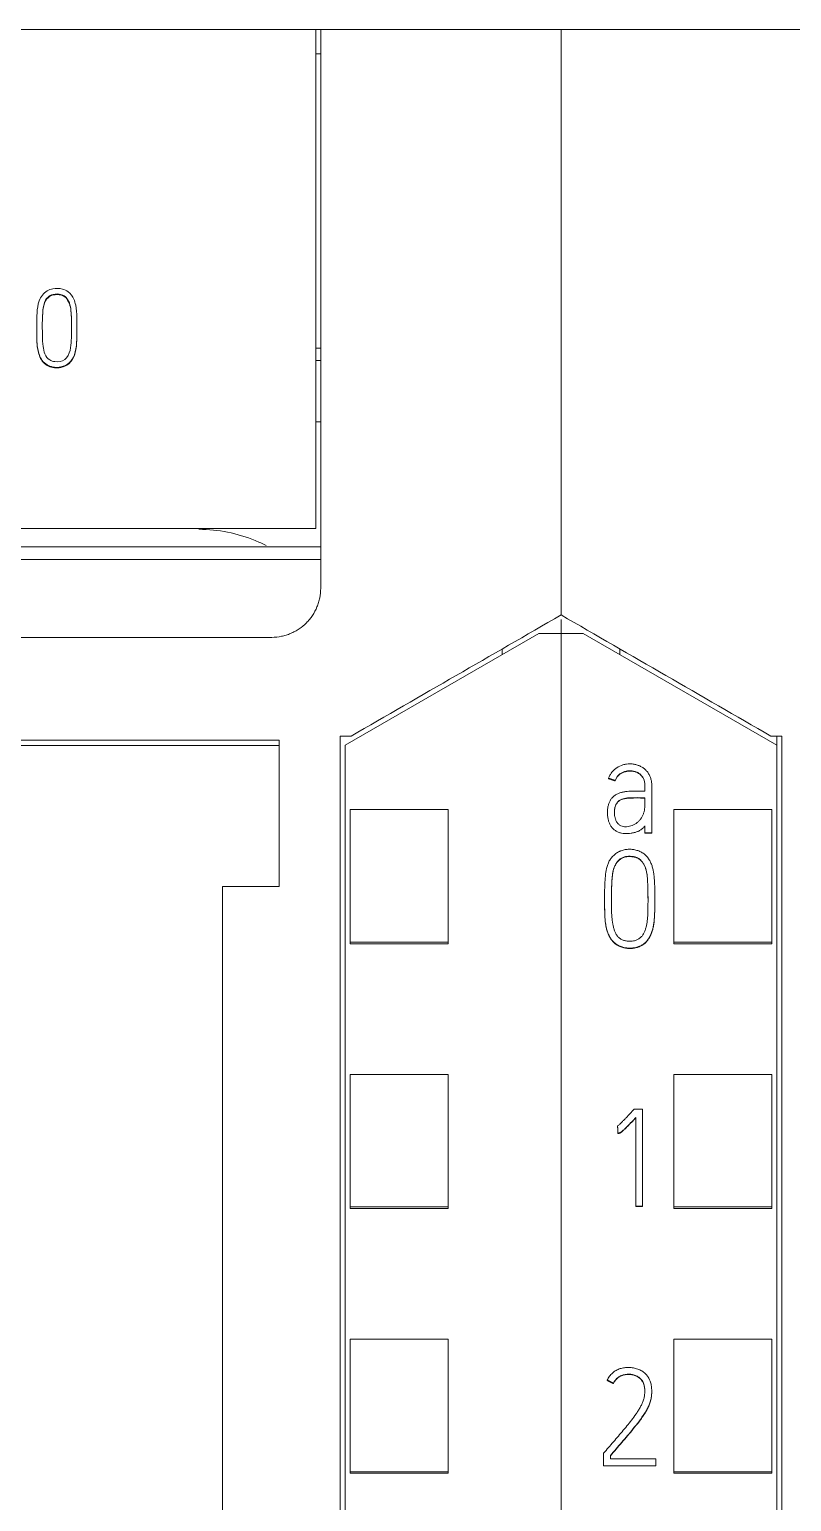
# Model space of a CAD drawing. Header units: millimetres. Extents: x 4137 to 6698, y 1400 to 3585.
# Drawn here: x 6101.41 to 6116.95, y 3342.76 to 3372.79 of the extents above; entities that cross this region are included whole.
import ezdxf

# ---------------------------------------------------------------- set-up
doc = ezdxf.new("R2010")
doc.units = ezdxf.units.MM
doc.layers.add('000-PI-Oprema', color=30, linetype='Continuous', lineweight=5)

msp = doc.modelspace()

# ---------------------------------------------------------------- linework, layer by layer
at = {"color": 0, "linetype": 'ByBlock', "lineweight": 0}
for p, q in [((6107.248, 3372.791), (6082.448, 3372.791)), ((6107.248, 3362.608), (6107.248, 3372.791)), ((6107.248, 3372.791), (6107.348, 3372.791)), ((6112.248, 3372.791), (6107.348, 3372.791)), ((6107.348, 3372.291), (6107.248, 3372.291)), ((6101.559, 3366.762), (6101.559, 3366.75)), ((6102.378, 3366.719), (6102.378, 3366.731)), ((6107.248, 3366.291), (6107.348, 3366.291)), ((6107.248, 3366.041), (6107.348, 3366.041)), ((6112.26, 3365.525), (6112.248, 3365.525)), ((6112.26, 3365.52), (6112.248, 3365.52)), ((6107.248, 3364.786), (6107.348, 3364.786)), ((6112.248, 3363.907), (6112.26, 3363.907)), ((6112.248, 3363.904), (6112.26, 3363.904)), ((6107.248, 3362.608), (6082.448, 3362.608)), ((6107.348, 3362.24), (6082.348, 3362.24)), ((6107.348, 3361.977), (6082.348, 3361.977)), ((6112.248, 3360.727), (6112.248, 3360.472)), ((6083.348, 3360.391), (6106.348, 3360.391)), ((6106.352, 3360.391), (6106.351, 3360.391)), ((6107.848, 3358.191), (6111.798, 3360.472)), ((6112.248, 3360.472), (6111.798, 3360.472)), ((6112.248, 3360.472), (6112.248, 3247.054)), ((6111.048, 3360.039), (6111.048, 3360.156)), ((6106.498, 3358.291), (6098.348, 3358.291)), ((6106.498, 3358.185), (6098.348, 3358.185)), ((6106.498, 3355.311), (6106.498, 3358.291)), ((6107.969, 3358.377), (6107.748, 3358.377)), ((6107.748, 3358.377), (6107.969, 3358.377)), ((6107.848, 3249.376), (6107.848, 3358.191)), ((6107.948, 3354.174), (6107.948, 3356.877)), ((6107.948, 3356.877), (6109.948, 3356.877)), ((6109.948, 3354.174), (6109.948, 3356.877)), ((6106.498, 3355.311), (6105.348, 3355.311)), ((6107.948, 3354.174), (6109.948, 3354.174)), ((6107.948, 3354.14), (6107.948, 3354.174)), ((6107.948, 3354.14), (6109.948, 3354.14)), ((6109.948, 3354.14), (6109.948, 3354.174)), ((6107.948, 3348.772), (6107.948, 3351.476)), ((6107.948, 3351.476), (6109.948, 3351.476)), ((6109.948, 3348.772), (6109.948, 3351.476)), ((6107.948, 3348.74), (6107.948, 3348.772)), ((6107.948, 3348.772), (6109.948, 3348.772)), ((6107.948, 3348.74), (6109.948, 3348.74)), ((6109.948, 3348.74), (6109.948, 3348.772)), ((6107.948, 3343.371), (6107.948, 3346.074)), ((6107.948, 3346.074), (6109.948, 3346.074)), ((6109.948, 3343.371), (6109.948, 3346.074)), ((6107.948, 3343.371), (6109.948, 3343.371)), ((6107.948, 3343.34), (6107.948, 3343.371)), ((6107.948, 3343.34), (6109.948, 3343.34)), ((6109.948, 3343.34), (6109.948, 3343.371))]:
    msp.add_line(p, q, dxfattribs=at)
for points, knots in [([(6107.348, 3361.977), (6107.348, 3364.498), (6107.348, 3368.103), (6107.348, 3371.706), (6107.348, 3372.791)], [0, 0, 0, 0, 0.698854, 1, 1, 1, 1]), ([(6112.248, 3372.791), (6112.248, 3371.706), (6112.248, 3368.101), (6112.248, 3364.119), (6112.248, 3361.222), (6112.248, 3360.847)], [0, 0, 0, 0, 0.272684, 0.906013, 1, 1, 1, 1]), ([(6101.889, 3367.501), (6101.846, 3367.493), (6101.722, 3367.452), (6101.588, 3367.26), (6101.556, 3366.963), (6101.56, 3366.666), (6101.559, 3366.411), (6101.589, 3366.201), (6101.649, 3366.036), (6101.83, 3365.901), (6102.033, 3365.883), (6102.236, 3365.978), (6102.347, 3366.171), (6102.378, 3366.405), (6102.377, 3366.66), (6102.378, 3366.914), (6102.367, 3367.127), (6102.314, 3367.312), (6102.222, 3367.438), (6102.063, 3367.51), (6101.952, 3367.512), (6101.889, 3367.501)], [0, 0, 0, 0, 0.03125, 0.09375, 0.15625, 0.25, 0.3125, 0.34375, 0.40625, 0.4375, 0.5, 0.546875, 0.59375, 0.65625, 0.71875, 0.78125, 0.84375, 0.875, 0.921875, 0.953125, 1, 1, 1, 1]), ([(6102.115, 3367.36), (6102.085, 3367.378), (6101.996, 3367.401), (6101.85, 3367.393), (6101.708, 3367.259), (6101.683, 3367.06), (6101.67, 3366.854), (6101.673, 3366.676), (6101.672, 3366.501), (6101.681, 3366.343), (6101.715, 3366.17), (6101.799, 3366.045), (6101.959, 3366), (6102.15, 3366.027), (6102.252, 3366.248), (6102.267, 3366.485), (6102.267, 3366.733), (6102.265, 3366.961), (6102.25, 3367.137), (6102.206, 3367.272), (6102.145, 3367.341), (6102.115, 3367.36)], [0, 0, 0, 0, 0.03125, 0.078125, 0.125, 0.1875, 0.25, 0.3125, 0.34375, 0.40625, 0.453125, 0.5, 0.53125, 0.59375, 0.65625, 0.71875, 0.8125, 0.875, 0.921875, 0.96875, 1, 1, 1, 1]), ([(6102.115, 3367.347), (6102.085, 3367.365), (6101.996, 3367.388), (6101.85, 3367.38), (6101.708, 3367.246), (6101.683, 3367.048), (6101.672, 3366.884), (6101.672, 3366.787), (6101.672, 3366.76)], [0, 0, 0, 0, 0.114194, 0.285486, 0.456777, 0.685166, 0.913555, 1, 1, 1, 1]), ([(6102.267, 3366.673), (6102.267, 3366.7), (6102.266, 3366.798), (6102.265, 3366.948), (6102.25, 3367.124), (6102.206, 3367.26), (6102.145, 3367.329), (6102.115, 3367.347)], [0, 0, 0, 0, 0.115044, 0.410029, 0.631268, 0.852507, 1, 1, 1, 1]), ([(6101.559, 3366.75), (6101.559, 3366.703), (6101.56, 3366.572), (6101.559, 3366.398), (6101.589, 3366.188), (6101.649, 3366.023), (6101.83, 3365.889), (6102.033, 3365.87), (6102.236, 3365.965), (6102.347, 3366.159), (6102.378, 3366.392), (6102.378, 3366.586), (6102.378, 3366.695), (6102.378, 3366.719)], [0, 0, 0, 0, 0.065476, 0.18556, 0.245602, 0.365686, 0.425728, 0.545812, 0.635875, 0.725938, 0.846022, 0.966106, 1, 1, 1, 1]), ([(6106.236, 3362.262), (6106.163, 3362.299), (6105.732, 3362.498), (6105.258, 3362.595), (6104.865, 3362.595), (6104.865, 3362.595), (6104.865, 3362.595)], [0, 0, 0, 0, 0.171752, 1, 1, 1, 1, 1, 1]), ([(6107.348, 3361.391), (6107.348, 3361.584), (6107.348, 3361.779), (6107.348, 3361.975), (6107.348, 3361.977)], [0, 0, 0, 0, 0.989298, 1, 1, 1, 1]), ([(6107.348, 3361.391), (6107.348, 3361.326), (6107.341, 3361.261), (6107.322, 3361.166), (6107.314, 3361.134), (6107.295, 3361.072), (6107.284, 3361.041), (6107.247, 3360.95), (6107.217, 3360.893), (6107.163, 3360.812), (6107.144, 3360.785), (6107.103, 3360.734), (6107.081, 3360.71), (6107.012, 3360.64), (6106.962, 3360.599), (6106.88, 3360.545), (6106.852, 3360.528), (6106.794, 3360.497), (6106.735, 3360.468), (6106.674, 3360.446), (6106.627, 3360.432), (6106.612, 3360.427), (6106.58, 3360.419), (6106.564, 3360.415), (6106.483, 3360.398), (6106.418, 3360.391), (6106.352, 3360.391)], [0, 0, 0, 0, 0.125, 0.125, 0.1875, 0.1875, 0.25, 0.25, 0.375, 0.375, 0.4375, 0.4375, 0.5, 0.5, 0.625, 0.625, 0.6875, 0.6875, 0.75, 0.8125, 0.8125, 0.84375, 0.84375, 0.875, 0.875, 1, 1, 1, 1]), ([(6107.748, 3249.091), (6107.748, 3252.431), (6107.748, 3260.396), (6107.748, 3273.036), (6107.748, 3288.522), (6107.748, 3302.817), (6107.748, 3317.027), (6107.748, 3331.593), (6107.748, 3345.763), (6107.748, 3355.333), (6107.748, 3358.377)], [0, 0, 0, 0, 0.091483, 0.21812, 0.346206, 0.515858, 0.610111, 0.736264, 0.916066, 1, 1, 1, 1]), ([(6105.348, 3355.311), (6105.348, 3353.288), (6105.348, 3344.739), (6105.348, 3331.593), (6105.348, 3317.027), (6105.348, 3302.817), (6105.348, 3288.522), (6105.348, 3273.036), (6105.348, 3260.278), (6105.348, 3251.396), (6105.348, 3247.139), (6105.348, 3246.341)], [0, 0, 0, 0, 0.055935, 0.236292, 0.362833, 0.457376, 0.627551, 0.756032, 0.883059, 0.978086, 1, 1, 1, 1])]:
    msp.add_open_spline(points, degree=3, knots=knots, dxfattribs=at)
for points in [[(6112.248, 3360.847), (6110.822, 3360.024), (6109.396, 3359.2), (6107.969, 3358.377)], [(6106.348, 3360.391), (6106.349, 3360.391), (6106.35, 3360.391), (6106.351, 3360.391)]]:
    msp.add_open_spline(points, degree=3, dxfattribs=at)
at = {"layer": '000-PI-Oprema', "color": 0, "linetype": 'ByBlock', "lineweight": 0}
for p, q in [((6117.148, 3372.791), (6112.248, 3372.791)), ((6112.248, 3360.752), (6112.248, 3360.472)), ((6112.248, 3360.472), (6112.248, 3247.054)), ((6112.698, 3360.472), (6112.248, 3360.472)), ((6112.698, 3360.472), (6116.648, 3358.191)), ((6113.448, 3360.039), (6113.448, 3360.156)), ((6116.748, 3358.377), (6116.526, 3358.377)), ((6116.748, 3358.377), (6116.526, 3358.377)), ((6116.648, 3358.377), (6116.648, 3358.191)), ((6116.648, 3358.191), (6116.648, 3249.376)), ((6113.218, 3357.515), (6113.218, 3357.509)), ((6113.351, 3357.471), (6113.351, 3357.465)), ((6114.102, 3357.314), (6114.102, 3357.32)), ((6113.958, 3357.115), (6113.958, 3356.977)), ((6113.195, 3356.825), (6113.195, 3356.819)), ((6114.548, 3354.174), (6114.548, 3356.877)), ((6116.548, 3356.877), (6114.548, 3356.877)), ((6116.548, 3354.174), (6116.548, 3356.877)), ((6113.958, 3356.546), (6113.958, 3356.403)), ((6113.958, 3356.403), (6113.958, 3356.397)), ((6113.958, 3356.403), (6114.1, 3356.403)), ((6114.1, 3356.397), (6113.958, 3356.397)), ((6114.1, 3356.403), (6114.1, 3356.397)), ((6113.136, 3355.071), (6113.136, 3355.065)), ((6114.159, 3355.023), (6114.159, 3355.029)), ((6114.548, 3354.14), (6114.548, 3354.174)), ((6116.548, 3354.174), (6114.548, 3354.174)), ((6116.548, 3354.14), (6114.548, 3354.14)), ((6116.548, 3354.14), (6116.548, 3354.174)), ((6114.548, 3348.772), (6114.548, 3351.476)), ((6116.548, 3351.476), (6114.548, 3351.476)), ((6116.548, 3348.772), (6116.548, 3351.476)), ((6113.911, 3350.768), (6113.737, 3350.768)), ((6113.911, 3348.786), (6113.911, 3350.768)), ((6113.401, 3350.423), (6113.401, 3350.417)), ((6113.773, 3350.597), (6113.773, 3348.786)), ((6113.409, 3350.277), (6113.409, 3350.27)), ((6113.773, 3348.786), (6113.773, 3348.78)), ((6113.773, 3348.786), (6113.911, 3348.786)), ((6113.911, 3348.78), (6113.773, 3348.78)), ((6113.911, 3348.786), (6113.911, 3348.78)), ((6116.548, 3348.772), (6114.548, 3348.772)), ((6114.548, 3348.74), (6114.548, 3348.772)), ((6116.548, 3348.74), (6114.548, 3348.74)), ((6116.548, 3348.74), (6116.548, 3348.772)), ((6114.548, 3343.371), (6114.548, 3346.074)), ((6116.548, 3346.074), (6114.548, 3346.074)), ((6116.548, 3343.371), (6116.548, 3346.074)), ((6113.19, 3345.239), (6113.19, 3345.233)), ((6113.315, 3345.176), (6113.315, 3345.17)), ((6114.097, 3345.008), (6114.097, 3345.014)), ((6113.115, 3343.748), (6113.115, 3343.494)), ((6113.115, 3343.494), (6114.18, 3343.494)), ((6113.115, 3343.494), (6113.115, 3343.488)), ((6114.18, 3343.488), (6113.115, 3343.488)), ((6113.254, 3343.632), (6113.254, 3343.699)), ((6114.18, 3343.632), (6113.254, 3343.632)), ((6114.18, 3343.494), (6114.18, 3343.632)), ((6114.18, 3343.494), (6114.18, 3343.488)), ((6116.548, 3343.371), (6114.548, 3343.371)), ((6114.548, 3343.34), (6114.548, 3343.371)), ((6116.548, 3343.34), (6114.548, 3343.34)), ((6116.548, 3343.34), (6116.548, 3343.371))]:
    msp.add_line(p, q, dxfattribs=at)
msp.add_polyline3d([(6113.218, 3357.509, 0), (6113.22, 3357.508, 0), (6113.223, 3357.507, 0), (6113.226, 3357.506, 0), (6113.228, 3357.505, 0), (6113.231, 3357.504, 0), (6113.234, 3357.503, 0), (6113.236, 3357.502, 0), (6113.239, 3357.502, 0), (6113.242, 3357.501, 0), (6113.244, 3357.5, 0), (6113.247, 3357.499, 0), (6113.25, 3357.498, 0), (6113.252, 3357.497, 0), (6113.255, 3357.496, 0), (6113.258, 3357.495, 0), (6113.26, 3357.495, 0), (6113.263, 3357.494, 0), (6113.266, 3357.493, 0), (6113.268, 3357.492, 0), (6113.271, 3357.491, 0), (6113.274, 3357.49, 0), (6113.276, 3357.489, 0), (6113.279, 3357.488, 0), (6113.282, 3357.487, 0), (6113.284, 3357.487, 0), (6113.287, 3357.486, 0), (6113.29, 3357.485, 0), (6113.292, 3357.484, 0), (6113.295, 3357.483, 0), (6113.298, 3357.482, 0), (6113.3, 3357.481, 0), (6113.303, 3357.48, 0), (6113.306, 3357.48, 0), (6113.308, 3357.479, 0), (6113.311, 3357.478, 0), (6113.314, 3357.477, 0), (6113.316, 3357.476, 0), (6113.319, 3357.475, 0), (6113.322, 3357.474, 0), (6113.324, 3357.473, 0), (6113.327, 3357.472, 0), (6113.33, 3357.472, 0), (6113.332, 3357.471, 0), (6113.335, 3357.47, 0), (6113.338, 3357.469, 0), (6113.34, 3357.468, 0), (6113.343, 3357.467, 0), (6113.346, 3357.466, 0), (6113.348, 3357.465, 0), (6113.351, 3357.465, 0)], dxfattribs=at)
for points, knots in [([(6112.248, 3372.791), (6112.248, 3371.706), (6112.248, 3368.101), (6112.248, 3364.119), (6112.248, 3361.222), (6112.248, 3360.847)], [0, 0, 0, 0, 0.272684, 0.906013, 1, 1, 1, 1]), ([(6116.748, 3358.377), (6116.748, 3355.333), (6116.748, 3345.763), (6116.748, 3331.593), (6116.748, 3317.027), (6116.748, 3302.817), (6116.748, 3288.522), (6116.748, 3273.036), (6116.748, 3260.396), (6116.748, 3252.431), (6116.748, 3249.091)], [0, 0, 0, 0, 0.083934, 0.263736, 0.389889, 0.484142, 0.653794, 0.78188, 0.908517, 1, 1, 1, 1]), ([(6114.1, 3356.403), (6114.1, 3356.496), (6114.1, 3356.588), (6114.1, 3356.728), (6114.1, 3356.774), (6114.1, 3356.867), (6114.1, 3356.913), (6114.1, 3356.983), (6114.1, 3357.006), (6114.1, 3357.052), (6114.099, 3357.099), (6114.099, 3357.145), (6114.1, 3357.191), (6114.1, 3357.215), (6114.102, 3357.284), (6114.103, 3357.331), (6114.099, 3357.4), (6114.097, 3357.423), (6114.089, 3357.469), (6114.084, 3357.492), (6114.07, 3357.536), (6114.061, 3357.557), (6114.046, 3357.589), (6114.04, 3357.599), (6114.028, 3357.619), (6114.021, 3357.628), (6114.001, 3357.656), (6113.985, 3357.673), (6113.96, 3357.697), (6113.951, 3357.705), (6113.933, 3357.72), (6113.924, 3357.727), (6113.895, 3357.746), (6113.874, 3357.757), (6113.843, 3357.772), (6113.832, 3357.776), (6113.81, 3357.784), (6113.799, 3357.788), (6113.765, 3357.798), (6113.742, 3357.802), (6113.707, 3357.807), (6113.696, 3357.808), (6113.672, 3357.81), (6113.661, 3357.81), (6113.626, 3357.81), (6113.603, 3357.808), (6113.568, 3357.803), (6113.557, 3357.801), (6113.534, 3357.796), (6113.522, 3357.793), (6113.466, 3357.777), (6113.424, 3357.758), (6113.366, 3357.719), (6113.347, 3357.704), (6113.313, 3357.673), (6113.298, 3357.656), (6113.276, 3357.628), (6113.269, 3357.619), (6113.257, 3357.599), (6113.239, 3357.569), (6113.225, 3357.537), (6113.218, 3357.515)], [0, 0, 0, 0, 0.125, 0.125, 0.1875, 0.1875, 0.25, 0.25, 0.28125, 0.28125, 0.3125, 0.34375, 0.34375, 0.375, 0.375, 0.4375, 0.4375, 0.46875, 0.46875, 0.5, 0.5, 0.53125, 0.53125, 0.546875, 0.546875, 0.5625, 0.5625, 0.59375, 0.59375, 0.609375, 0.609375, 0.625, 0.625, 0.65625, 0.65625, 0.671875, 0.671875, 0.6875, 0.6875, 0.71875, 0.71875, 0.734375, 0.734375, 0.75, 0.75, 0.78125, 0.78125, 0.796875, 0.796875, 0.8125, 0.8125, 0.875, 0.875, 0.90625, 0.90625, 0.9375, 0.9375, 0.953125, 0.953125, 0.96875, 1, 1, 1, 1]), ([(6113.351, 3357.471), (6113.358, 3357.49), (6113.366, 3357.509), (6113.382, 3357.535), (6113.387, 3357.543), (6113.4, 3357.56), (6113.407, 3357.567), (6113.428, 3357.589), (6113.444, 3357.602), (6113.479, 3357.624), (6113.497, 3357.633), (6113.535, 3357.649), (6113.554, 3357.655), (6113.594, 3357.664), (6113.615, 3357.667), (6113.645, 3357.669), (6113.655, 3357.669), (6113.676, 3357.668), (6113.686, 3357.668), (6113.717, 3357.664), (6113.737, 3357.66), (6113.766, 3357.651), (6113.776, 3357.648), (6113.795, 3357.64), (6113.804, 3357.636), (6113.831, 3357.621), (6113.848, 3357.61), (6113.871, 3357.59), (6113.878, 3357.582), (6113.892, 3357.567), (6113.905, 3357.551), (6113.916, 3357.534), (6113.926, 3357.516), (6113.931, 3357.507), (6113.942, 3357.479), (6113.948, 3357.459), (6113.954, 3357.429), (6113.955, 3357.419), (6113.957, 3357.398), (6113.958, 3357.388), (6113.959, 3357.358), (6113.958, 3357.337), (6113.958, 3357.296), (6113.959, 3357.276), (6113.958, 3357.255)], [0, 0, 0, 0, 0.0625, 0.0625, 0.09375, 0.09375, 0.125, 0.125, 0.1875, 0.1875, 0.25, 0.25, 0.3125, 0.3125, 0.375, 0.375, 0.40625, 0.40625, 0.4375, 0.4375, 0.5, 0.5, 0.53125, 0.53125, 0.5625, 0.5625, 0.625, 0.625, 0.65625, 0.65625, 0.6875, 0.71875, 0.71875, 0.75, 0.75, 0.8125, 0.8125, 0.84375, 0.84375, 0.875, 0.875, 0.9375, 0.9375, 1, 1, 1, 1]), ([(6113.958, 3357.342), (6113.958, 3357.352), (6113.958, 3357.362), (6113.958, 3357.382), (6113.957, 3357.392), (6113.955, 3357.412), (6113.954, 3357.422), (6113.948, 3357.452), (6113.942, 3357.472), (6113.931, 3357.5), (6113.926, 3357.51), (6113.916, 3357.527), (6113.906, 3357.545), (6113.893, 3357.56), (6113.879, 3357.576), (6113.872, 3357.583), (6113.849, 3357.603), (6113.832, 3357.615), (6113.805, 3357.629), (6113.795, 3357.634), (6113.776, 3357.641), (6113.757, 3357.648), (6113.737, 3357.653), (6113.717, 3357.657), (6113.707, 3357.659), (6113.676, 3357.663), (6113.656, 3357.663), (6113.625, 3357.662), (6113.615, 3357.661), (6113.595, 3357.658), (6113.584, 3357.656), (6113.554, 3357.649), (6113.535, 3357.643), (6113.507, 3357.631), (6113.497, 3357.627), (6113.479, 3357.617), (6113.47, 3357.612), (6113.444, 3357.596), (6113.428, 3357.583), (6113.407, 3357.561), (6113.4, 3357.553), (6113.387, 3357.537), (6113.376, 3357.52), (6113.367, 3357.502), (6113.358, 3357.484), (6113.354, 3357.474), (6113.351, 3357.465)], [0, 0, 0, 0, 0.033132, 0.033132, 0.067663, 0.067663, 0.102194, 0.102194, 0.171256, 0.171256, 0.205787, 0.205787, 0.240318, 0.274849, 0.274849, 0.30938, 0.30938, 0.378442, 0.378442, 0.412973, 0.412973, 0.447504, 0.482035, 0.482035, 0.516566, 0.516566, 0.585628, 0.585628, 0.620159, 0.620159, 0.65469, 0.65469, 0.723752, 0.723752, 0.758283, 0.758283, 0.792814, 0.792814, 0.861876, 0.861876, 0.896407, 0.896407, 0.930938, 0.965469, 0.965469, 1, 1, 1, 1]), ([(6113.958, 3357.255), (6113.914, 3357.256), (6113.87, 3357.256), (6113.804, 3357.256), (6113.782, 3357.256), (6113.738, 3357.255), (6113.694, 3357.254), (6113.65, 3357.252), (6113.606, 3357.249), (6113.584, 3357.246), (6113.54, 3357.241), (6113.519, 3357.237), (6113.486, 3357.229), (6113.476, 3357.227), (6113.455, 3357.22), (6113.444, 3357.217), (6113.413, 3357.205), (6113.393, 3357.196), (6113.356, 3357.174), (6113.338, 3357.162), (6113.304, 3357.133), (6113.289, 3357.117), (6113.262, 3357.083), (6113.251, 3357.064), (6113.231, 3357.025), (6113.223, 3357.004), (6113.211, 3356.963), (6113.206, 3356.941), (6113.2, 3356.909), (6113.199, 3356.898), (6113.197, 3356.876), (6113.194, 3356.844), (6113.195, 3356.811), (6113.197, 3356.768), (6113.199, 3356.746), (6113.203, 3356.714), (6113.205, 3356.703), (6113.209, 3356.681), (6113.211, 3356.671), (6113.22, 3356.639), (6113.227, 3356.618), (6113.239, 3356.588), (6113.244, 3356.578), (6113.254, 3356.559), (6113.26, 3356.549), (6113.278, 3356.522), (6113.292, 3356.505), (6113.314, 3356.482), (6113.322, 3356.474), (6113.339, 3356.46), (6113.348, 3356.454), (6113.376, 3356.436), (6113.396, 3356.426), (6113.426, 3356.413), (6113.437, 3356.41), (6113.458, 3356.403), (6113.468, 3356.4), (6113.501, 3356.393), (6113.522, 3356.391), (6113.566, 3356.388), (6113.588, 3356.388), (6113.632, 3356.391), (6113.654, 3356.394), (6113.697, 3356.4), (6113.719, 3356.404), (6113.751, 3356.412), (6113.762, 3356.414), (6113.783, 3356.42), (6113.794, 3356.424), (6113.824, 3356.435), (6113.844, 3356.445), (6113.872, 3356.462), (6113.881, 3356.469), (6113.898, 3356.482), (6113.907, 3356.489), (6113.931, 3356.512), (6113.945, 3356.529), (6113.958, 3356.546)], [0, 0, 0, 0, 0.0625, 0.0625, 0.09375, 0.09375, 0.125, 0.15625, 0.15625, 0.1875, 0.1875, 0.21875, 0.21875, 0.234375, 0.234375, 0.25, 0.25, 0.28125, 0.28125, 0.3125, 0.3125, 0.34375, 0.34375, 0.375, 0.375, 0.40625, 0.40625, 0.4375, 0.4375, 0.453125, 0.453125, 0.46875, 0.5, 0.5, 0.53125, 0.53125, 0.546875, 0.546875, 0.5625, 0.5625, 0.59375, 0.59375, 0.609375, 0.609375, 0.625, 0.625, 0.65625, 0.65625, 0.671875, 0.671875, 0.6875, 0.6875, 0.71875, 0.71875, 0.734375, 0.734375, 0.75, 0.75, 0.78125, 0.78125, 0.8125, 0.8125, 0.84375, 0.84375, 0.875, 0.875, 0.890625, 0.890625, 0.90625, 0.90625, 0.9375, 0.9375, 0.953125, 0.953125, 0.96875, 0.96875, 1, 1, 1, 1]), ([(6113.958, 3356.977), (6113.959, 3356.937), (6113.956, 3356.899), (6113.946, 3356.851), (6113.944, 3356.841), (6113.938, 3356.822), (6113.936, 3356.813), (6113.926, 3356.785), (6113.918, 3356.767), (6113.901, 3356.732), (6113.892, 3356.715), (6113.875, 3356.691), (6113.87, 3356.683), (6113.858, 3356.667), (6113.851, 3356.66), (6113.831, 3356.638), (6113.817, 3356.625), (6113.786, 3356.6), (6113.77, 3356.59), (6113.744, 3356.575), (6113.735, 3356.57), (6113.718, 3356.562), (6113.708, 3356.558), (6113.681, 3356.547), (6113.662, 3356.542), (6113.624, 3356.532), (6113.604, 3356.529), (6113.574, 3356.527), (6113.565, 3356.527), (6113.545, 3356.528), (6113.535, 3356.529), (6113.505, 3356.533), (6113.487, 3356.539), (6113.46, 3356.552), (6113.451, 3356.557), (6113.435, 3356.568), (6113.427, 3356.574), (6113.412, 3356.587), (6113.405, 3356.594), (6113.393, 3356.61), (6113.387, 3356.618), (6113.377, 3356.634), (6113.372, 3356.643), (6113.364, 3356.661), (6113.36, 3356.67), (6113.351, 3356.698), (6113.347, 3356.717), (6113.342, 3356.746), (6113.34, 3356.756), (6113.338, 3356.775), (6113.334, 3356.824), (6113.336, 3356.873), (6113.347, 3356.921), (6113.349, 3356.931), (6113.355, 3356.95), (6113.358, 3356.959), (6113.37, 3356.986), (6113.38, 3357.004), (6113.397, 3357.027), (6113.404, 3357.035), (6113.418, 3357.049), (6113.426, 3357.055), (6113.442, 3357.067), (6113.45, 3357.072), (6113.468, 3357.081), (6113.477, 3357.086), (6113.505, 3357.097), (6113.524, 3357.102), (6113.562, 3357.111), (6113.582, 3357.113), (6113.622, 3357.117), (6113.641, 3357.118), (6113.681, 3357.119), (6113.701, 3357.119), (6113.76, 3357.12), (6113.8, 3357.121), (6113.879, 3357.12), (6113.919, 3357.118), (6113.958, 3357.115)], [0, 0, 0, 0, 0.0625, 0.0625, 0.078125, 0.078125, 0.09375, 0.09375, 0.125, 0.125, 0.15625, 0.15625, 0.171875, 0.171875, 0.1875, 0.1875, 0.21875, 0.21875, 0.25, 0.25, 0.265625, 0.265625, 0.28125, 0.28125, 0.3125, 0.3125, 0.34375, 0.34375, 0.359375, 0.359375, 0.375, 0.375, 0.40625, 0.40625, 0.421875, 0.421875, 0.4375, 0.4375, 0.453125, 0.453125, 0.46875, 0.46875, 0.484375, 0.484375, 0.5, 0.5, 0.53125, 0.53125, 0.546875, 0.546875, 0.5625, 0.625, 0.625, 0.640625, 0.640625, 0.65625, 0.65625, 0.6875, 0.6875, 0.703125, 0.703125, 0.71875, 0.71875, 0.734375, 0.734375, 0.75, 0.75, 0.78125, 0.78125, 0.8125, 0.8125, 0.84375, 0.84375, 0.875, 0.875, 0.9375, 0.9375, 1, 1, 1, 1]), ([(6113.958, 3357.109), (6113.92, 3357.111), (6113.881, 3357.113), (6113.804, 3357.115), (6113.765, 3357.114), (6113.708, 3357.113), (6113.688, 3357.113), (6113.65, 3357.112), (6113.631, 3357.111), (6113.592, 3357.108), (6113.573, 3357.106), (6113.544, 3357.101), (6113.535, 3357.099), (6113.516, 3357.094), (6113.506, 3357.091), (6113.478, 3357.08), (6113.46, 3357.072), (6113.435, 3357.056), (6113.427, 3357.05), (6113.412, 3357.037), (6113.405, 3357.03), (6113.392, 3357.014), (6113.386, 3357.006), (6113.376, 3356.989), (6113.371, 3356.981), (6113.363, 3356.963), (6113.359, 3356.954), (6113.352, 3356.935), (6113.35, 3356.926), (6113.339, 3356.884), (6113.336, 3356.852), (6113.336, 3356.819)], [0, 0, 0, 0, 0.14645, 0.14645, 0.292901, 0.292901, 0.366126, 0.366126, 0.439351, 0.439351, 0.512576, 0.512576, 0.549189, 0.549189, 0.585802, 0.585802, 0.659027, 0.659027, 0.695639, 0.695639, 0.732252, 0.732252, 0.768865, 0.768865, 0.805477, 0.805477, 0.84209, 0.84209, 0.878702, 0.878702, 1, 1, 1, 1]), ([(6113.477, 3356.039), (6113.502, 3356.048), (6113.528, 3356.055), (6113.581, 3356.065), (6113.608, 3356.067), (6113.662, 3356.068), (6113.689, 3356.067), (6113.742, 3356.059), (6113.769, 3356.054), (6113.821, 3356.038), (6113.846, 3356.029), (6113.882, 3356.011), (6113.894, 3356.005), (6113.917, 3355.991), (6113.929, 3355.984), (6113.961, 3355.959), (6113.981, 3355.941), (6114.007, 3355.911), (6114.015, 3355.9), (6114.031, 3355.878), (6114.038, 3355.867), (6114.059, 3355.832), (6114.071, 3355.809), (6114.093, 3355.76), (6114.102, 3355.735), (6114.113, 3355.696), (6114.117, 3355.683), (6114.124, 3355.657), (6114.132, 3355.618), (6114.147, 3355.527), (6114.152, 3355.448), (6114.157, 3355.343), (6114.158, 3355.29), (6114.159, 3355.184), (6114.159, 3355.131), (6114.159, 3355.026), (6114.16, 3354.92), (6114.158, 3354.814), (6114.155, 3354.709), (6114.152, 3354.656), (6114.141, 3354.551), (6114.132, 3354.499), (6114.115, 3354.434), (6114.111, 3354.421), (6114.103, 3354.395), (6114.099, 3354.382), (6114.085, 3354.345), (6114.074, 3354.32), (6114.056, 3354.284), (6114.049, 3354.272), (6114.035, 3354.249), (6114.028, 3354.238), (6114.004, 3354.205), (6113.987, 3354.185), (6113.958, 3354.157), (6113.948, 3354.148), (6113.926, 3354.132), (6113.915, 3354.124), (6113.88, 3354.103), (6113.856, 3354.091), (6113.818, 3354.077), (6113.805, 3354.073), (6113.779, 3354.066), (6113.765, 3354.062), (6113.726, 3354.055), (6113.699, 3354.052), (6113.645, 3354.05), (6113.617, 3354.051), (6113.564, 3354.057), (6113.537, 3354.062), (6113.498, 3354.072), (6113.485, 3354.077), (6113.46, 3354.086), (6113.447, 3354.091), (6113.41, 3354.108), (6113.387, 3354.122), (6113.354, 3354.146), (6113.343, 3354.154), (6113.323, 3354.173), (6113.314, 3354.182), (6113.286, 3354.212), (6113.27, 3354.234), (6113.248, 3354.268), (6113.241, 3354.28), (6113.229, 3354.303), (6113.223, 3354.315), (6113.206, 3354.352), (6113.197, 3354.377), (6113.185, 3354.416), (6113.181, 3354.429), (6113.174, 3354.455), (6113.171, 3354.468), (6113.163, 3354.508), (6113.159, 3354.534), (6113.141, 3354.666), (6113.138, 3354.773), (6113.136, 3354.933), (6113.136, 3354.986), (6113.135, 3355.093), (6113.136, 3355.146), (6113.137, 3355.253), (6113.138, 3355.306), (6113.143, 3355.413), (6113.147, 3355.466), (6113.158, 3355.571), (6113.165, 3355.624), (6113.183, 3355.702), (6113.19, 3355.728), (6113.204, 3355.767), (6113.209, 3355.78), (6113.22, 3355.805), (6113.226, 3355.817), (6113.246, 3355.852), (6113.261, 3355.875), (6113.288, 3355.907), (6113.297, 3355.917), (6113.316, 3355.937), (6113.326, 3355.946), (6113.356, 3355.973), (6113.378, 3355.989), (6113.414, 3356.01), (6113.426, 3356.017), (6113.445, 3356.026), (6113.454, 3356.03), (6113.464, 3356.034), (6113.47, 3356.037), (6113.473, 3356.038), (6113.477, 3356.039)], [0, 0, 0, 0, 0.015625, 0.015625, 0.03125, 0.03125, 0.046875, 0.046875, 0.0625, 0.0625, 0.078125, 0.078125, 0.085938, 0.085938, 0.09375, 0.09375, 0.109375, 0.109375, 0.117188, 0.117188, 0.125, 0.125, 0.140625, 0.140625, 0.15625, 0.15625, 0.164063, 0.164063, 0.171875, 0.1875, 0.21875, 0.21875, 0.25, 0.25, 0.28125, 0.28125, 0.3125, 0.34375, 0.34375, 0.375, 0.375, 0.40625, 0.40625, 0.414063, 0.414063, 0.421875, 0.421875, 0.4375, 0.4375, 0.445313, 0.445313, 0.453125, 0.453125, 0.46875, 0.46875, 0.476562, 0.476562, 0.484375, 0.484375, 0.5, 0.5, 0.507812, 0.507812, 0.515625, 0.515625, 0.53125, 0.53125, 0.546875, 0.546875, 0.5625, 0.5625, 0.570312, 0.570312, 0.578125, 0.578125, 0.59375, 0.59375, 0.601562, 0.601562, 0.609375, 0.609375, 0.625, 0.625, 0.632812, 0.632812, 0.640625, 0.640625, 0.65625, 0.65625, 0.664062, 0.664062, 0.671875, 0.671875, 0.6875, 0.6875, 0.75, 0.75, 0.78125, 0.78125, 0.8125, 0.8125, 0.84375, 0.84375, 0.875, 0.875, 0.90625, 0.90625, 0.921875, 0.921875, 0.929687, 0.929687, 0.9375, 0.9375, 0.953125, 0.953125, 0.960937, 0.960937, 0.96875, 0.96875, 0.984375, 0.984375, 0.992188, 0.992188, 0.996094, 0.998047, 0.998047, 1, 1, 1, 1]), ([(6113.82, 3355.887), (6113.84, 3355.876), (6113.857, 3355.862), (6113.889, 3355.831), (6113.904, 3355.813), (6113.929, 3355.776), (6113.94, 3355.757), (6113.959, 3355.717), (6113.967, 3355.696), (6113.988, 3355.632), (6113.997, 3355.589), (6114.006, 3355.523), (6114.008, 3355.501), (6114.011, 3355.456), (6114.012, 3355.434), (6114.017, 3355.323), (6114.02, 3355.234), (6114.022, 3355.056), (6114.021, 3354.967), (6114.019, 3354.833), (6114.018, 3354.766), (6114.014, 3354.7), (6114.011, 3354.655), (6114.009, 3354.633), (6114, 3354.567), (6113.992, 3354.523), (6113.976, 3354.459), (6113.969, 3354.437), (6113.954, 3354.395), (6113.945, 3354.375), (6113.93, 3354.345), (6113.925, 3354.335), (6113.912, 3354.316), (6113.906, 3354.307), (6113.885, 3354.281), (6113.869, 3354.265), (6113.842, 3354.245), (6113.832, 3354.239), (6113.813, 3354.228), (6113.803, 3354.223), (6113.782, 3354.214), (6113.771, 3354.211), (6113.75, 3354.204), (6113.739, 3354.201), (6113.706, 3354.195), (6113.684, 3354.192), (6113.65, 3354.191), (6113.639, 3354.191), (6113.617, 3354.192), (6113.605, 3354.193), (6113.572, 3354.198), (6113.55, 3354.202), (6113.518, 3354.213), (6113.508, 3354.217), (6113.487, 3354.226), (6113.467, 3354.236), (6113.448, 3354.248), (6113.431, 3354.262), (6113.422, 3354.27), (6113.407, 3354.286), (6113.4, 3354.294), (6113.386, 3354.312), (6113.38, 3354.322), (6113.363, 3354.351), (6113.353, 3354.371), (6113.337, 3354.412), (6113.33, 3354.433), (6113.317, 3354.476), (6113.312, 3354.498), (6113.303, 3354.541), (6113.292, 3354.606), (6113.286, 3354.672), (6113.278, 3354.803), (6113.277, 3354.891), (6113.277, 3355.022), (6113.277, 3355.066), (6113.278, 3355.154), (6113.278, 3355.198), (6113.279, 3355.286), (6113.28, 3355.33), (6113.284, 3355.418), (6113.287, 3355.461), (6113.296, 3355.549), (6113.301, 3355.593), (6113.314, 3355.646), (6113.317, 3355.657), (6113.323, 3355.678), (6113.327, 3355.688), (6113.338, 3355.719), (6113.348, 3355.739), (6113.369, 3355.777), (6113.382, 3355.796), (6113.409, 3355.83), (6113.425, 3355.846), (6113.45, 3355.867), (6113.459, 3355.874), (6113.478, 3355.886), (6113.487, 3355.891), (6113.507, 3355.901), (6113.517, 3355.905), (6113.538, 3355.912), (6113.549, 3355.915), (6113.582, 3355.922), (6113.604, 3355.924), (6113.637, 3355.925), (6113.648, 3355.925), (6113.67, 3355.924), (6113.681, 3355.923), (6113.714, 3355.92), (6113.736, 3355.916), (6113.768, 3355.908), (6113.779, 3355.905), (6113.794, 3355.899), (6113.802, 3355.895), (6113.81, 3355.892), (6113.815, 3355.889), (6113.817, 3355.888), (6113.82, 3355.887)], [0, 0, 0, 0, 0.015625, 0.015625, 0.03125, 0.03125, 0.046875, 0.046875, 0.0625, 0.0625, 0.09375, 0.09375, 0.109375, 0.109375, 0.125, 0.125, 0.1875, 0.1875, 0.25, 0.25, 0.28125, 0.296875, 0.296875, 0.3125, 0.3125, 0.34375, 0.34375, 0.359375, 0.359375, 0.375, 0.375, 0.382813, 0.382813, 0.390625, 0.390625, 0.40625, 0.40625, 0.414063, 0.414063, 0.421875, 0.421875, 0.429688, 0.429688, 0.4375, 0.4375, 0.453125, 0.453125, 0.460938, 0.460938, 0.46875, 0.46875, 0.484375, 0.484375, 0.492188, 0.492188, 0.5, 0.507813, 0.507813, 0.515625, 0.515625, 0.523438, 0.523438, 0.53125, 0.53125, 0.546875, 0.546875, 0.5625, 0.5625, 0.578125, 0.578125, 0.59375, 0.625, 0.625, 0.6875, 0.6875, 0.71875, 0.71875, 0.75, 0.75, 0.78125, 0.78125, 0.8125, 0.8125, 0.84375, 0.84375, 0.851563, 0.851563, 0.859375, 0.859375, 0.875, 0.875, 0.890625, 0.890625, 0.90625, 0.90625, 0.914063, 0.914063, 0.921875, 0.921875, 0.929688, 0.929688, 0.9375, 0.9375, 0.953125, 0.953125, 0.960938, 0.960938, 0.96875, 0.96875, 0.984375, 0.984375, 0.992188, 0.992188, 0.996094, 0.998047, 0.998047, 1, 1, 1, 1]), ([(6113.82, 3355.88), (6113.8, 3355.891), (6113.779, 3355.899), (6113.747, 3355.907), (6113.736, 3355.91), (6113.714, 3355.913), (6113.702, 3355.915), (6113.669, 3355.918), (6113.647, 3355.919), (6113.602, 3355.918), (6113.58, 3355.915), (6113.547, 3355.908), (6113.536, 3355.905), (6113.515, 3355.898), (6113.505, 3355.893), (6113.485, 3355.884), (6113.475, 3355.878), (6113.456, 3355.865), (6113.447, 3355.858), (6113.43, 3355.844), (6113.422, 3355.836), (6113.407, 3355.82), (6113.399, 3355.811), (6113.378, 3355.785), (6113.366, 3355.766), (6113.35, 3355.737), (6113.345, 3355.727), (6113.336, 3355.706), (6113.332, 3355.696), (6113.321, 3355.664), (6113.315, 3355.643), (6113.3, 3355.578), (6113.295, 3355.534), (6113.287, 3355.446), (6113.284, 3355.402), (6113.28, 3355.313), (6113.279, 3355.269), (6113.278, 3355.18), (6113.278, 3355.136), (6113.277, 3355.053), (6113.277, 3355.014), (6113.277, 3354.975)], [0, 0, 0, 0, 0.050638, 0.050638, 0.075957, 0.075957, 0.101276, 0.101276, 0.151914, 0.151914, 0.202552, 0.202552, 0.227871, 0.227871, 0.25319, 0.25319, 0.278509, 0.278509, 0.303828, 0.303828, 0.329147, 0.329147, 0.354466, 0.354466, 0.405104, 0.405104, 0.430423, 0.430423, 0.455742, 0.455742, 0.50638, 0.50638, 0.607656, 0.607656, 0.708933, 0.708933, 0.810209, 0.810209, 0.911485, 0.911485, 1, 1, 1, 1]), ([(6114.021, 3355.071), (6114.021, 3355.096), (6114.021, 3355.121), (6114.02, 3355.235), (6114.017, 3355.323), (6114.011, 3355.455), (6114.008, 3355.499), (6113.996, 3355.587), (6113.987, 3355.63), (6113.966, 3355.692), (6113.958, 3355.712), (6113.944, 3355.742), (6113.939, 3355.752), (6113.928, 3355.771), (6113.916, 3355.79), (6113.903, 3355.807), (6113.888, 3355.825), (6113.881, 3355.833), (6113.865, 3355.848), (6113.857, 3355.856), (6113.843, 3355.866), (6113.839, 3355.869), (6113.829, 3355.875), (6113.825, 3355.878), (6113.82, 3355.88)], [0, 0, 0, 0, 0.086827, 0.086827, 0.391218, 0.391218, 0.543414, 0.543414, 0.695609, 0.695609, 0.771707, 0.771707, 0.809756, 0.809756, 0.847805, 0.885853, 0.885853, 0.923902, 0.923902, 0.961951, 0.961951, 0.980976, 0.980976, 1, 1, 1, 1]), ([(6113.136, 3355.065), (6113.136, 3355.002), (6113.136, 3354.939), (6113.138, 3354.823), (6113.139, 3354.77), (6113.144, 3354.663), (6113.148, 3354.609), (6113.162, 3354.503), (6113.172, 3354.45), (6113.192, 3354.386), (6113.196, 3354.374), (6113.206, 3354.348), (6113.211, 3354.336), (6113.227, 3354.3), (6113.239, 3354.276), (6113.261, 3354.242), (6113.268, 3354.231), (6113.284, 3354.21), (6113.293, 3354.199), (6113.32, 3354.169), (6113.339, 3354.151), (6113.371, 3354.127), (6113.383, 3354.119), (6113.406, 3354.105), (6113.418, 3354.099), (6113.454, 3354.081), (6113.479, 3354.072), (6113.518, 3354.061), (6113.532, 3354.057), (6113.558, 3354.052), (6113.572, 3354.05), (6113.612, 3354.045), (6113.639, 3354.044), (6113.679, 3354.045), (6113.693, 3354.046), (6113.72, 3354.048), (6113.733, 3354.05), (6113.772, 3354.057), (6113.798, 3354.064), (6113.836, 3354.078), (6113.849, 3354.083), (6113.874, 3354.094), (6113.886, 3354.1), (6113.92, 3354.121), (6113.942, 3354.137), (6113.972, 3354.164), (6113.981, 3354.174), (6113.999, 3354.194), (6114.016, 3354.215), (6114.031, 3354.237), (6114.046, 3354.26), (6114.052, 3354.272), (6114.071, 3354.308), (6114.082, 3354.332), (6114.101, 3354.382), (6114.11, 3354.407), (6114.124, 3354.459), (6114.13, 3354.485), (6114.139, 3354.538), (6114.143, 3354.564), (6114.152, 3354.644), (6114.154, 3354.697), (6114.158, 3354.803), (6114.159, 3354.857), (6114.159, 3354.947), (6114.159, 3354.985), (6114.159, 3355.023)], [0, 0, 0, 0, 0.073866, 0.073866, 0.136839, 0.136839, 0.199811, 0.199811, 0.262783, 0.262783, 0.278526, 0.278526, 0.29427, 0.29427, 0.325756, 0.325756, 0.341499, 0.341499, 0.357242, 0.357242, 0.388728, 0.388728, 0.404471, 0.404471, 0.420214, 0.420214, 0.4517, 0.4517, 0.467443, 0.467443, 0.483186, 0.483186, 0.514673, 0.514673, 0.530416, 0.530416, 0.546159, 0.546159, 0.577645, 0.577645, 0.593388, 0.593388, 0.609131, 0.609131, 0.640617, 0.640617, 0.65636, 0.65636, 0.672103, 0.687846, 0.687846, 0.703589, 0.703589, 0.735076, 0.735076, 0.766562, 0.766562, 0.798048, 0.798048, 0.829534, 0.829534, 0.892506, 0.892506, 0.955479, 0.955479, 1, 1, 1, 1]), ([(6113.737, 3350.768), (6113.71, 3350.738), (6113.683, 3350.708), (6113.629, 3350.649), (6113.601, 3350.62), (6113.56, 3350.576), (6113.546, 3350.562), (6113.518, 3350.533), (6113.504, 3350.518), (6113.476, 3350.49), (6113.461, 3350.476), (6113.431, 3350.449), (6113.416, 3350.436), (6113.401, 3350.423)], [0, 0, 0, 0, 0.25, 0.25, 0.5, 0.5, 0.625, 0.625, 0.75, 0.75, 0.875, 0.875, 1, 1, 1, 1]), ([(6113.409, 3350.277), (6113.414, 3350.277), (6113.419, 3350.277), (6113.43, 3350.28), (6113.435, 3350.281), (6113.444, 3350.284), (6113.449, 3350.287), (6113.458, 3350.292), (6113.462, 3350.294), (6113.475, 3350.303), (6113.483, 3350.309), (6113.499, 3350.322), (6113.507, 3350.329), (6113.53, 3350.349), (6113.545, 3350.363), (6113.574, 3350.391), (6113.589, 3350.405), (6113.632, 3350.449), (6113.66, 3350.478), (6113.717, 3350.537), (6113.745, 3350.567), (6113.773, 3350.597)], [0, 0, 0, 0, 0.03125, 0.03125, 0.0625, 0.0625, 0.09375, 0.09375, 0.125, 0.125, 0.1875, 0.1875, 0.25, 0.25, 0.375, 0.375, 0.5, 0.5, 0.75, 0.75, 1, 1, 1, 1]), ([(6113.773, 3350.591), (6113.745, 3350.561), (6113.717, 3350.531), (6113.66, 3350.472), (6113.632, 3350.443), (6113.589, 3350.399), (6113.574, 3350.385), (6113.544, 3350.357), (6113.529, 3350.343), (6113.506, 3350.323), (6113.499, 3350.316), (6113.483, 3350.303), (6113.475, 3350.297), (6113.462, 3350.288), (6113.458, 3350.285), (6113.449, 3350.28), (6113.444, 3350.278), (6113.435, 3350.275), (6113.43, 3350.273), (6113.419, 3350.271), (6113.414, 3350.27), (6113.409, 3350.27)], [0, 0, 0, 0, 0.25, 0.25, 0.5, 0.5, 0.625, 0.625, 0.75, 0.75, 0.8125, 0.8125, 0.875, 0.875, 0.90625, 0.90625, 0.9375, 0.9375, 0.96875, 0.96875, 1, 1, 1, 1]), ([(6113.315, 3345.176), (6113.326, 3345.199), (6113.34, 3345.221), (6113.364, 3345.251), (6113.373, 3345.261), (6113.391, 3345.279), (6113.401, 3345.287), (6113.433, 3345.31), (6113.455, 3345.322), (6113.504, 3345.342), (6113.529, 3345.349), (6113.567, 3345.356), (6113.58, 3345.358), (6113.606, 3345.361), (6113.619, 3345.361), (6113.658, 3345.361), (6113.683, 3345.358), (6113.721, 3345.349), (6113.734, 3345.346), (6113.758, 3345.337), (6113.77, 3345.332), (6113.805, 3345.316), (6113.827, 3345.303), (6113.858, 3345.278), (6113.868, 3345.269), (6113.885, 3345.25), (6113.894, 3345.241), (6113.905, 3345.224), (6113.908, 3345.219), (6113.915, 3345.208), (6113.924, 3345.19), (6113.931, 3345.172), (6113.939, 3345.148), (6113.942, 3345.135), (6113.948, 3345.11), (6113.95, 3345.097), (6113.953, 3345.072), (6113.954, 3345.059), (6113.956, 3345.033), (6113.956, 3345.02), (6113.956, 3344.994), (6113.955, 3344.981), (6113.953, 3344.956), (6113.952, 3344.943), (6113.947, 3344.904), (6113.942, 3344.879), (6113.932, 3344.842), (6113.928, 3344.83), (6113.92, 3344.805), (6113.916, 3344.793), (6113.901, 3344.757), (6113.89, 3344.734), (6113.866, 3344.689), (6113.853, 3344.666), (6113.827, 3344.623), (6113.813, 3344.601), (6113.77, 3344.538), (6113.741, 3344.496), (6113.648, 3344.373), (6113.583, 3344.293), (6113.484, 3344.176), (6113.451, 3344.137), (6113.384, 3344.059), (6113.351, 3344.02), (6113.283, 3343.942), (6113.25, 3343.903), (6113.182, 3343.826), (6113.149, 3343.787), (6113.115, 3343.748)], [0, 0, 0, 0, 0.03125, 0.03125, 0.046875, 0.046875, 0.0625, 0.0625, 0.09375, 0.09375, 0.125, 0.125, 0.140625, 0.140625, 0.15625, 0.15625, 0.1875, 0.1875, 0.203125, 0.203125, 0.21875, 0.21875, 0.25, 0.25, 0.265625, 0.265625, 0.28125, 0.28125, 0.289063, 0.289063, 0.296875, 0.3125, 0.3125, 0.328125, 0.328125, 0.34375, 0.34375, 0.359375, 0.359375, 0.375, 0.375, 0.390625, 0.390625, 0.40625, 0.40625, 0.4375, 0.4375, 0.453125, 0.453125, 0.46875, 0.46875, 0.5, 0.5, 0.53125, 0.53125, 0.5625, 0.5625, 0.625, 0.625, 0.75, 0.75, 0.8125, 0.8125, 0.875, 0.875, 0.9375, 0.9375, 1, 1, 1, 1]), ([(6113.254, 3343.699), (6113.293, 3343.744), (6113.332, 3343.79), (6113.41, 3343.882), (6113.449, 3343.928), (6113.527, 3344.019), (6113.566, 3344.065), (6113.644, 3344.157), (6113.682, 3344.203), (6113.758, 3344.296), (6113.796, 3344.343), (6113.85, 3344.415), (6113.868, 3344.439), (6113.903, 3344.488), (6113.921, 3344.513), (6113.954, 3344.563), (6113.97, 3344.588), (6114, 3344.64), (6114.015, 3344.666), (6114.033, 3344.707), (6114.039, 3344.721), (6114.05, 3344.749), (6114.056, 3344.763), (6114.07, 3344.806), (6114.077, 3344.835), (6114.088, 3344.894), (6114.092, 3344.924), (6114.096, 3344.969), (6114.097, 3344.984), (6114.097, 3345.014), (6114.097, 3345.029), (6114.095, 3345.074), (6114.092, 3345.104), (6114.084, 3345.148), (6114.081, 3345.163), (6114.073, 3345.192), (6114.069, 3345.207), (6114.058, 3345.235), (6114.052, 3345.249), (6114.039, 3345.276), (6114.031, 3345.289), (6114.019, 3345.308), (6114.015, 3345.314), (6114.006, 3345.326), (6114.001, 3345.332), (6113.987, 3345.35), (6113.977, 3345.361), (6113.955, 3345.382), (6113.944, 3345.392), (6113.926, 3345.406), (6113.92, 3345.411), (6113.907, 3345.419), (6113.901, 3345.423), (6113.868, 3345.442), (6113.84, 3345.455), (6113.797, 3345.47), (6113.783, 3345.474), (6113.753, 3345.482), (6113.738, 3345.485), (6113.708, 3345.49), (6113.693, 3345.492), (6113.663, 3345.495), (6113.648, 3345.496), (6113.618, 3345.496), (6113.603, 3345.496), (6113.573, 3345.495), (6113.558, 3345.494), (6113.512, 3345.488), (6113.483, 3345.482), (6113.439, 3345.469), (6113.425, 3345.464), (6113.404, 3345.454), (6113.397, 3345.451), (6113.384, 3345.444), (6113.377, 3345.441), (6113.344, 3345.422), (6113.32, 3345.404), (6113.286, 3345.374), (6113.275, 3345.363), (6113.255, 3345.341), (6113.245, 3345.329), (6113.218, 3345.293), (6113.203, 3345.267), (6113.19, 3345.239)], [0, 0, 0, 0, 0.0625, 0.0625, 0.125, 0.125, 0.1875, 0.1875, 0.25, 0.25, 0.3125, 0.3125, 0.34375, 0.34375, 0.375, 0.375, 0.40625, 0.40625, 0.4375, 0.4375, 0.453125, 0.453125, 0.46875, 0.46875, 0.5, 0.5, 0.53125, 0.53125, 0.546875, 0.546875, 0.5625, 0.5625, 0.59375, 0.59375, 0.609375, 0.609375, 0.625, 0.625, 0.640625, 0.640625, 0.65625, 0.65625, 0.664062, 0.664062, 0.671875, 0.671875, 0.6875, 0.6875, 0.703125, 0.703125, 0.710937, 0.710937, 0.71875, 0.71875, 0.75, 0.75, 0.765625, 0.765625, 0.78125, 0.78125, 0.796875, 0.796875, 0.8125, 0.8125, 0.828125, 0.828125, 0.84375, 0.84375, 0.875, 0.875, 0.890625, 0.890625, 0.898438, 0.898438, 0.90625, 0.90625, 0.9375, 0.9375, 0.953125, 0.953125, 0.96875, 0.96875, 1, 1, 1, 1]), ([(6113.956, 3345.005), (6113.956, 3345.015), (6113.956, 3345.026), (6113.954, 3345.049), (6113.953, 3345.062), (6113.95, 3345.087), (6113.949, 3345.1), (6113.943, 3345.126), (6113.94, 3345.138), (6113.932, 3345.163), (6113.928, 3345.175), (6113.919, 3345.193), (6113.916, 3345.198), (6113.91, 3345.21), (6113.907, 3345.215), (6113.888, 3345.243), (6113.871, 3345.261), (6113.845, 3345.282), (6113.84, 3345.286), (6113.829, 3345.294), (6113.813, 3345.305), (6113.785, 3345.32), (6113.761, 3345.33), (6113.736, 3345.339), (6113.724, 3345.342), (6113.686, 3345.351), (6113.66, 3345.354), (6113.607, 3345.355), (6113.581, 3345.353), (6113.543, 3345.346), (6113.53, 3345.343), (6113.505, 3345.336), (6113.493, 3345.331), (6113.469, 3345.322), (6113.457, 3345.316), (6113.434, 3345.304), (6113.423, 3345.297), (6113.391, 3345.274), (6113.373, 3345.256), (6113.348, 3345.226), (6113.341, 3345.215), (6113.327, 3345.193), (6113.321, 3345.181), (6113.315, 3345.17)], [0, 0, 0, 0, 0.034222, 0.034222, 0.076212, 0.076212, 0.118203, 0.118203, 0.160193, 0.160193, 0.202183, 0.202183, 0.223179, 0.223179, 0.244174, 0.244174, 0.328155, 0.328155, 0.34915, 0.34915, 0.370145, 0.412135, 0.454126, 0.454126, 0.496116, 0.496116, 0.580097, 0.580097, 0.664077, 0.664077, 0.706068, 0.706068, 0.748058, 0.748058, 0.790048, 0.790048, 0.832039, 0.832039, 0.916019, 0.916019, 0.95801, 0.95801, 1, 1, 1, 1]), ([(6114.097, 3345.008), (6114.097, 3345.002), (6114.097, 3344.997), (6114.097, 3344.976), (6114.096, 3344.961), (6114.092, 3344.916), (6114.088, 3344.886), (6114.077, 3344.827), (6114.069, 3344.798), (6114.055, 3344.755), (6114.05, 3344.741), (6114.039, 3344.713), (6114.033, 3344.699), (6114.014, 3344.658), (6113.999, 3344.632), (6113.969, 3344.58), (6113.953, 3344.555), (6113.92, 3344.505), (6113.903, 3344.481), (6113.868, 3344.432), (6113.85, 3344.408), (6113.795, 3344.336), (6113.758, 3344.289), (6113.682, 3344.196), (6113.643, 3344.15), (6113.566, 3344.058), (6113.527, 3344.012), (6113.449, 3343.921), (6113.41, 3343.875), (6113.332, 3343.784), (6113.293, 3343.738), (6113.254, 3343.692)], [0, 0, 0, 0, 0.010489, 0.010489, 0.038761, 0.038761, 0.095304, 0.095304, 0.151848, 0.151848, 0.180119, 0.180119, 0.208391, 0.208391, 0.264935, 0.264935, 0.321478, 0.321478, 0.378022, 0.378022, 0.434565, 0.434565, 0.547652, 0.547652, 0.660739, 0.660739, 0.773826, 0.773826, 0.886913, 0.886913, 1, 1, 1, 1])]:
    msp.add_open_spline(points, degree=3, knots=knots, dxfattribs=at)
for points in [[(6116.526, 3358.377), (6115.1, 3359.2), (6113.674, 3360.024), (6112.248, 3360.847)], [(6114.102, 3357.314), (6114.102, 3357.287), (6114.101, 3357.26), (6114.101, 3357.234)]]:
    msp.add_open_spline(points, degree=3, dxfattribs=at)
for points, weights in [([(6113.218, 3357.515), (6113.284, 3357.493), (6113.351, 3357.471)], [0.500000678083, 0.499999321917, 0.500000678083]), ([(6113.401, 3350.423), (6113.405, 3350.35), (6113.409, 3350.277)], [0.499999984457, 0.500000015543, 0.499999984457]), ([(6113.409, 3350.27), (6113.405, 3350.344), (6113.401, 3350.417)], [0.500000001001, 0.499999998999, 0.500000001001]), ([(6113.19, 3345.239), (6113.252, 3345.208), (6113.315, 3345.176)], [0.500000075207, 0.499999924793, 0.500000075207]), ([(6113.315, 3345.17), (6113.252, 3345.201), (6113.19, 3345.233)], [0.499999945162, 0.500000054838, 0.499999945162])]:
    msp.add_rational_spline(points, weights, degree=2, dxfattribs=at)

doc.saveas('drawing.dxf')
